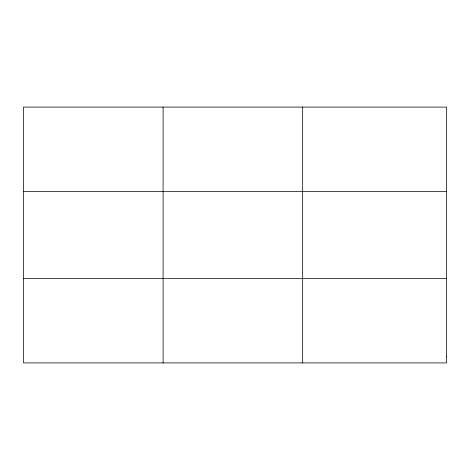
<?xml version="1.0" encoding="UTF-8"?>
<svg xmlns="http://www.w3.org/2000/svg" width="470" height="470" viewBox="0 0 470 470"><rect width="100%" height="100%" fill="white"/><g stroke="black" fill="none" stroke-linecap="round" stroke-linejoin="round"><path stroke-width="0.7" d="M163.09 107.09L163.09 362.911M302.68 107.09L302.68 362.911M23.5 191.507L446.5 191.507M23.5 278.493L446.5 278.493M446.5 356.883L446.5 362.911L23.5 362.911L23.5 107.09L446.5 107.09L446.5 356.883"/></g></svg>
